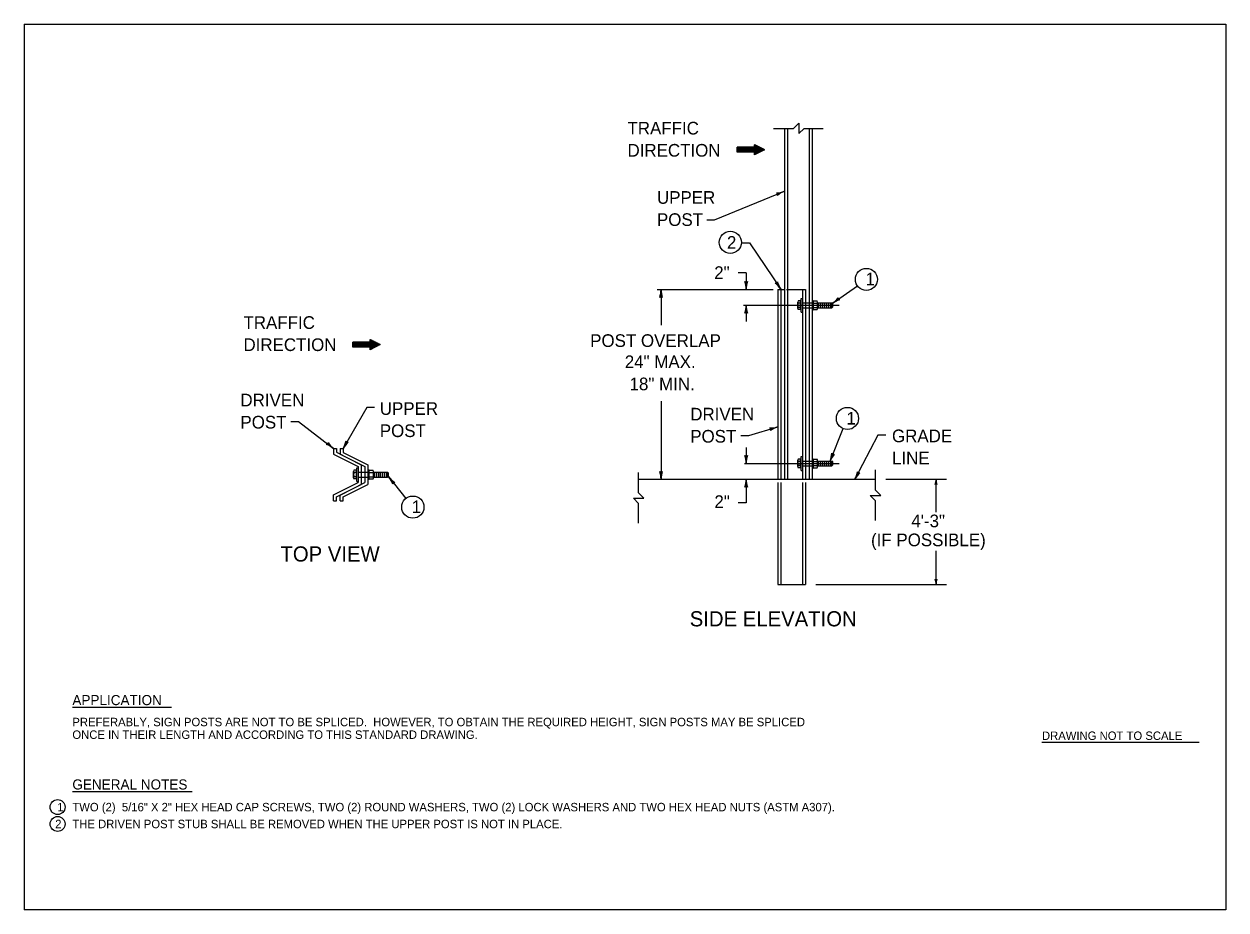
# Model space of a CAD drawing. Extents: x 1007 to 1035.5, y 1000.5 to 1021.5.
import ezdxf

# ---------------------------------------------------------------- set-up
doc = ezdxf.new("R2010")
doc.units = 0
doc.layers.add('Level 1', color=7, linetype='Continuous')
doc.layers.add('Level 10', color=7, linetype='Continuous')

msp = doc.modelspace()

# ---------------------------------------------------------------- linework, layer by layer
at = {"layer": 'Level 1'}
for p, q in [((1025.03, 1019.027), (1025.03, 1010.709)), ((1025.101, 1019.027), (1025.101, 1010.709)), ((1025.616, 1019.027), (1025.616, 1010.709)), ((1025.686, 1019.027), (1025.686, 1010.709)), ((1023.376, 1016.862), (1025.03, 1017.539)), ((1023.189, 1016.862), (1023.376, 1016.862)), ((1024.009, 1016.311), (1024.204, 1016.311)), ((1024.204, 1016.311), (1024.942, 1015.218)), ((1024.122, 1015.601), (1023.934, 1015.601)), ((1024.122, 1015.601), (1024.122, 1015.209)), ((1022.015, 1015.209), (1024.764, 1015.209)), ((1022.104, 1015.209), (1022.104, 1014.365)), ((1023.432, 1015.209), (1024.764, 1015.209)), ((1024.872, 1015.209), (1024.872, 1010.709)), ((1024.872, 1015.209), (1025.03, 1015.209)), ((1024.942, 1015.209), (1024.942, 1010.709)), ((1025.077, 1015.209), (1025.528, 1015.209)), ((1025.458, 1015.209), (1025.458, 1010.709)), ((1025.528, 1015.209), (1025.528, 1010.709)), ((1026.166, 1014.879), (1026.764, 1015.292)), ((1025.349, 1014.758), (1025.349, 1014.91)), ((1025.415, 1014.935), (1025.357, 1014.935)), ((1025.415, 1014.732), (1025.415, 1014.935)), ((1025.427, 1014.921), (1025.415, 1014.921)), ((1025.427, 1014.998), (1025.458, 1014.998)), ((1025.427, 1014.67), (1025.427, 1014.998)), ((1025.458, 1014.892), (1025.686, 1014.892)), ((1025.686, 1014.943), (1025.715, 1014.944)), ((1025.715, 1014.724), (1025.715, 1014.944)), ((1025.716, 1014.935), (1025.81, 1014.935)), ((1025.716, 1014.732), (1025.716, 1014.935)), ((1025.818, 1014.757), (1025.818, 1014.91)), ((1025.818, 1014.892), (1026.154, 1014.892)), ((1025.849, 1014.775), (1025.849, 1014.892)), ((1025.896, 1014.775), (1025.896, 1014.892)), ((1025.942, 1014.775), (1025.942, 1014.892)), ((1025.989, 1014.775), (1025.989, 1014.892)), ((1026.036, 1014.775), (1026.036, 1014.892)), ((1026.083, 1014.775), (1026.083, 1014.892)), ((1026.13, 1014.775), (1026.13, 1014.892)), ((1026.177, 1014.869), (1026.154, 1014.892)), ((1026.154, 1014.775), (1026.154, 1014.892)), ((1024.063, 1014.834), (1026.327, 1014.834)), ((1024.122, 1014.834), (1024.122, 1014.45)), ((1025.415, 1014.884), (1025.349, 1014.884)), ((1025.415, 1014.783), (1025.349, 1014.783)), ((1025.415, 1014.732), (1025.357, 1014.732)), ((1025.427, 1014.746), (1025.415, 1014.746)), ((1025.427, 1014.834), (1025.427, 1014.834)), ((1025.427, 1014.67), (1025.458, 1014.67)), ((1025.458, 1014.775), (1025.686, 1014.775)), ((1025.686, 1014.724), (1025.715, 1014.724)), ((1025.716, 1014.884), (1025.818, 1014.884)), ((1025.716, 1014.783), (1025.818, 1014.783)), ((1025.716, 1014.732), (1025.81, 1014.732)), ((1025.818, 1014.775), (1026.154, 1014.775)), ((1026.177, 1014.798), (1026.154, 1014.775)), ((1026.177, 1014.798), (1026.177, 1014.869)), ((1015.126, 1012.411), (1014.567, 1011.441)), ((1015.314, 1012.411), (1015.126, 1012.411)), ((1022.104, 1012.559), (1022.104, 1010.709)), ((1013.323, 1012.078), (1013.511, 1012.078)), ((1013.511, 1012.078), (1014.339, 1011.442)), ((1024.187, 1011.75), (1024.872, 1011.949)), ((1026.114, 1011.142), (1026.42, 1011.911)), ((1027.246, 1011.756), (1026.703, 1010.709)), ((1027.433, 1011.756), (1027.246, 1011.756)), ((1023.999, 1011.75), (1024.187, 1011.75)), ((1014.339, 1011.442), (1014.409, 1011.442)), ((1014.339, 1011.442), (1014.339, 1011.305)), ((1014.339, 1011.305), (1014.925, 1011.011)), ((1014.409, 1011.442), (1014.409, 1011.348)), ((1014.409, 1011.348), (1014.995, 1011.055)), ((1014.497, 1011.441), (1014.567, 1011.441)), ((1014.497, 1011.441), (1014.497, 1011.304)), ((1014.497, 1011.304), (1015.083, 1011.011)), ((1014.567, 1011.441), (1014.567, 1011.347)), ((1014.567, 1011.347), (1015.153, 1011.054)), ((1024.122, 1011.459), (1024.122, 1011.084)), ((1025.415, 1011.185), (1025.357, 1011.185)), ((1025.415, 1010.982), (1025.415, 1011.185)), ((1025.427, 1011.248), (1025.458, 1011.248)), ((1025.427, 1010.92), (1025.427, 1011.248)), ((1025.686, 1011.193), (1025.715, 1011.194)), ((1025.715, 1010.974), (1025.715, 1011.194)), ((1025.716, 1011.185), (1025.81, 1011.185)), ((1025.716, 1010.982), (1025.716, 1011.185)), ((1014.815, 1010.744), (1014.815, 1010.896)), ((1014.882, 1010.921), (1014.824, 1010.921)), ((1014.882, 1010.718), (1014.882, 1010.921)), ((1014.894, 1010.908), (1014.882, 1010.908)), ((1014.893, 1010.656), (1014.894, 1010.984)), ((1014.894, 1010.984), (1014.925, 1010.984)), ((1014.925, 1011.011), (1014.925, 1010.63)), ((1014.995, 1011.055), (1014.995, 1010.586)), ((1015.083, 1011.011), (1015.083, 1010.629)), ((1015.153, 1011.054), (1015.153, 1010.585)), ((1015.153, 1010.93), (1015.182, 1010.93)), ((1015.182, 1010.71), (1015.182, 1010.93)), ((1015.182, 1010.921), (1015.276, 1010.921)), ((1015.182, 1010.718), (1015.182, 1010.921)), ((1015.285, 1010.743), (1015.285, 1010.896)), ((1024.081, 1011.084), (1026.327, 1011.084)), ((1025.349, 1011.008), (1025.349, 1011.16)), ((1025.415, 1011.134), (1025.349, 1011.134)), ((1025.415, 1011.033), (1025.349, 1011.033)), ((1025.415, 1010.982), (1025.357, 1010.982)), ((1025.427, 1011.171), (1025.415, 1011.171)), ((1025.427, 1010.996), (1025.415, 1010.996)), ((1025.427, 1011.084), (1025.427, 1011.084)), ((1025.427, 1010.92), (1025.458, 1010.92)), ((1025.458, 1011.142), (1025.686, 1011.142)), ((1025.458, 1011.025), (1025.686, 1011.025)), ((1025.686, 1010.974), (1025.715, 1010.974)), ((1025.716, 1011.134), (1025.818, 1011.134)), ((1025.716, 1011.033), (1025.818, 1011.033)), ((1025.716, 1010.982), (1025.81, 1010.982)), ((1025.818, 1011.007), (1025.818, 1011.16)), ((1025.818, 1011.142), (1026.154, 1011.142)), ((1025.818, 1011.025), (1026.154, 1011.025)), ((1025.849, 1011.025), (1025.849, 1011.142)), ((1025.896, 1011.025), (1025.896, 1011.142)), ((1025.942, 1011.025), (1025.942, 1011.142)), ((1025.989, 1011.025), (1025.989, 1011.142)), ((1026.036, 1011.025), (1026.036, 1011.142)), ((1026.083, 1011.025), (1026.083, 1011.142)), ((1026.13, 1011.025), (1026.13, 1011.142)), ((1026.177, 1011.119), (1026.154, 1011.142)), ((1026.154, 1011.025), (1026.154, 1011.142)), ((1026.177, 1011.048), (1026.154, 1011.025)), ((1026.177, 1011.048), (1026.177, 1011.119)), ((1014.339, 1010.337), (1014.925, 1010.63)), ((1014.497, 1010.336), (1015.083, 1010.629)), ((1014.882, 1010.87), (1014.815, 1010.871)), ((1014.882, 1010.769), (1014.815, 1010.769)), ((1014.882, 1010.718), (1014.823, 1010.718)), ((1014.894, 1010.732), (1014.882, 1010.732)), ((1014.893, 1010.656), (1014.925, 1010.656)), ((1014.894, 1010.82), (1014.894, 1010.82)), ((1014.925, 1010.878), (1014.986, 1010.878)), ((1014.925, 1010.82), (1014.925, 1010.82)), ((1014.925, 1010.761), (1014.983, 1010.761)), ((1014.995, 1010.878), (1015.083, 1010.878)), ((1014.995, 1010.761), (1015.083, 1010.761)), ((1015.083, 1010.82), (1015.083, 1010.82)), ((1015.093, 1010.878), (1015.153, 1010.878)), ((1015.095, 1010.761), (1015.153, 1010.761)), ((1015.153, 1010.71), (1015.182, 1010.71)), ((1015.182, 1010.87), (1015.285, 1010.87)), ((1015.182, 1010.769), (1015.284, 1010.769)), ((1015.182, 1010.718), (1015.276, 1010.718)), ((1015.285, 1010.878), (1015.62, 1010.878)), ((1015.285, 1010.761), (1015.62, 1010.761)), ((1015.315, 1010.761), (1015.315, 1010.878)), ((1015.362, 1010.761), (1015.362, 1010.878)), ((1015.409, 1010.761), (1015.409, 1010.878)), ((1015.456, 1010.761), (1015.456, 1010.878)), ((1015.503, 1010.761), (1015.503, 1010.878)), ((1015.55, 1010.761), (1015.55, 1010.878)), ((1015.597, 1010.761), (1015.597, 1010.878)), ((1015.644, 1010.855), (1015.62, 1010.878)), ((1015.62, 1010.761), (1015.62, 1010.878)), ((1015.644, 1010.784), (1015.62, 1010.761)), ((1015.638, 1010.779), (1016.052, 1010.252)), ((1015.644, 1010.784), (1015.644, 1010.855)), ((1021.573, 1010.709), (1027.188, 1010.709)), ((1024.122, 1010.709), (1024.122, 1010.15)), ((1024.872, 1010.632), (1024.872, 1008.218)), ((1024.942, 1010.632), (1024.942, 1008.218)), ((1025.458, 1010.632), (1025.458, 1008.218)), ((1025.528, 1010.632), (1025.528, 1008.218)), ((1027.438, 1010.709), (1028.876, 1010.709)), ((1028.626, 1009.933), (1028.626, 1010.709)), ((1014.339, 1010.199), (1014.339, 1010.337)), ((1014.409, 1010.293), (1014.995, 1010.586)), ((1014.497, 1010.199), (1014.497, 1010.336)), ((1014.567, 1010.292), (1015.153, 1010.586)), ((1014.339, 1010.199), (1014.409, 1010.199)), ((1014.409, 1010.199), (1014.409, 1010.293)), ((1014.497, 1010.199), (1014.567, 1010.199)), ((1014.567, 1010.199), (1014.567, 1010.292)), ((1024.122, 1010.15), (1023.934, 1010.15)), ((1028.626, 1008.218), (1028.626, 1009.011)), ((1024.872, 1008.218), (1025.528, 1008.218)), ((1025.778, 1008.218), (1028.876, 1008.218)), ((1008.146, 1005.305), (1010.493, 1005.305)), ((1031.137, 1004.48), (1034.862, 1004.48)), ((1008.146, 1003.305), (1010.986, 1003.305))]:
    msp.add_line(p, q, dxfattribs=at)
for points in [[(1024.772, 1019.027), (1025.249, 1019.027), (1025.374, 1019.152), (1025.374, 1018.902), (1025.499, 1019.027), (1025.948, 1019.027)], [(1024.327, 1018.638), (1024.321, 1018.638)], [(1024.339, 1018.632), (1024.321, 1018.632)], [(1024.351, 1018.626), (1024.321, 1018.626)], [(1024.362, 1018.62), (1024.321, 1018.62)], [(1024.374, 1018.614), (1024.321, 1018.614)], [(1024.386, 1018.608), (1024.321, 1018.608)], [(1024.398, 1018.602), (1024.321, 1018.602)], [(1024.41, 1018.596), (1024.321, 1018.596)], [(1024.445, 1018.578), (1023.906, 1018.578)], [(1024.457, 1018.572), (1023.906, 1018.572)], [(1024.469, 1018.566), (1023.906, 1018.566)], [(1024.481, 1018.56), (1023.906, 1018.56)], [(1024.492, 1018.554), (1023.906, 1018.554)], [(1024.504, 1018.548), (1023.906, 1018.548)], [(1024.516, 1018.543), (1023.906, 1018.543)], [(1024.528, 1018.537), (1023.906, 1018.537)], [(1024.54, 1018.531), (1023.906, 1018.531)], [(1024.552, 1018.525), (1023.906, 1018.525)], [(1024.554, 1018.519), (1023.906, 1018.519)], [(1024.542, 1018.513), (1023.906, 1018.513)], [(1024.542, 1018.513), (1023.906, 1018.513)], [(1024.53, 1018.507), (1023.906, 1018.507)], [(1024.518, 1018.501), (1023.906, 1018.501)], [(1024.506, 1018.495), (1023.906, 1018.495)], [(1024.494, 1018.489), (1023.906, 1018.489)], [(1024.482, 1018.483), (1023.906, 1018.483)], [(1024.47, 1018.477), (1023.906, 1018.477)], [(1024.458, 1018.471), (1023.906, 1018.471)], [(1024.446, 1018.465), (1023.906, 1018.465)], [(1024.44, 1018.462), (1023.906, 1018.462)], [(1024.421, 1018.59), (1024.321, 1018.59)], [(1024.421, 1018.59), (1024.321, 1018.59)], [(1024.433, 1018.584), (1024.321, 1018.584)], [(1024.428, 1018.456), (1024.321, 1018.456)], [(1024.417, 1018.451), (1024.321, 1018.451)], [(1024.405, 1018.445), (1024.321, 1018.445)], [(1024.393, 1018.439), (1024.321, 1018.439)], [(1024.381, 1018.433), (1024.321, 1018.433)], [(1024.369, 1018.427), (1024.321, 1018.427)], [(1024.357, 1018.421), (1024.321, 1018.421)], [(1024.345, 1018.415), (1024.321, 1018.415)], [(1024.333, 1018.409), (1024.321, 1018.409)], [(1024.321, 1018.403), (1024.321, 1018.403)], [(1015.335, 1013.957), (1014.796, 1013.957)], [(1015.347, 1013.951), (1014.796, 1013.951)], [(1015.359, 1013.945), (1014.796, 1013.945)], [(1015.37, 1013.939), (1014.796, 1013.939)], [(1015.382, 1013.933), (1014.796, 1013.933)], [(1015.394, 1013.927), (1014.796, 1013.927)], [(1015.406, 1013.921), (1014.796, 1013.921)], [(1015.418, 1013.915), (1014.796, 1013.915)], [(1015.43, 1013.909), (1014.796, 1013.909)], [(1015.441, 1013.903), (1014.796, 1013.903)], [(1015.443, 1013.897), (1014.796, 1013.897)], [(1015.431, 1013.891), (1014.796, 1013.891)], [(1015.431, 1013.891), (1014.796, 1013.891)], [(1015.419, 1013.885), (1014.796, 1013.885)], [(1015.408, 1013.88), (1014.796, 1013.88)], [(1015.396, 1013.874), (1014.796, 1013.874)], [(1015.384, 1013.868), (1014.796, 1013.868)], [(1015.372, 1013.862), (1014.796, 1013.862)], [(1015.36, 1013.856), (1014.796, 1013.856)], [(1015.348, 1013.85), (1014.796, 1013.85)], [(1015.336, 1013.844), (1014.796, 1013.844)], [(1015.33, 1013.841), (1014.796, 1013.841)], [(1015.217, 1014.016), (1015.211, 1014.016)], [(1015.229, 1014.01), (1015.211, 1014.01)], [(1015.24, 1014.004), (1015.211, 1014.004)], [(1015.252, 1013.998), (1015.211, 1013.998)], [(1015.264, 1013.992), (1015.211, 1013.992)], [(1015.276, 1013.986), (1015.211, 1013.986)], [(1015.288, 1013.98), (1015.211, 1013.98)], [(1015.299, 1013.974), (1015.211, 1013.974)], [(1015.311, 1013.969), (1015.211, 1013.969)], [(1015.311, 1013.969), (1015.211, 1013.969)], [(1015.323, 1013.963), (1015.211, 1013.963)], [(1015.318, 1013.835), (1015.211, 1013.835)], [(1015.306, 1013.829), (1015.211, 1013.829)], [(1015.295, 1013.823), (1015.211, 1013.823)], [(1015.283, 1013.817), (1015.211, 1013.817)], [(1015.271, 1013.811), (1015.211, 1013.811)], [(1015.259, 1013.805), (1015.211, 1013.805)], [(1015.247, 1013.799), (1015.211, 1013.799)], [(1015.235, 1013.793), (1015.211, 1013.793)], [(1015.223, 1013.788), (1015.211, 1013.788)], [(1015.211, 1013.782), (1015.211, 1013.782)], [(1027.188, 1009.728), (1027.188, 1010.2), (1027.063, 1010.325), (1027.313, 1010.325), (1027.188, 1010.45), (1027.188, 1010.934)], [(1021.573, 1009.665), (1021.573, 1010.137), (1021.448, 1010.262), (1021.698, 1010.262), (1021.573, 1010.387), (1021.573, 1010.871)]]:
    msp.add_lwpolyline(points, dxfattribs=at)
for points in [[(1024.559, 1018.521), (1024.321, 1018.403), (1024.321, 1018.462), (1023.906, 1018.462), (1023.906, 1018.581), (1024.321, 1018.581), (1024.321, 1018.64)], [(1015.448, 1013.9), (1015.211, 1013.781), (1015.211, 1013.841), (1014.796, 1013.841), (1014.796, 1013.96), (1015.211, 1013.96), (1015.211, 1014.019)]]:
    msp.add_lwpolyline(points, close=True, dxfattribs=at)
for centre, radius in [((1023.747, 1016.324), 0.263), ((1026.975, 1015.447), 0.262), ((1026.525, 1012.151), 0.263), ((1016.219, 1010.049), 0.263), ((1007.796, 1002.938), 0.177), ((1007.796, 1002.538), 0.177)]:
    msp.add_circle(centre, radius, dxfattribs=at)
for centre, radius, start, end in [((1024.808, 1018.081), 0.586, 273.5921, 292.2389), ((1024.824, 1017.454), 0.0469, 341.0196, 63.1363), ((1025.252, 1016.996), 0.586, 112.245, 130.9138), ((1025.252, 1016.996), 0.586, 112.2328, 112.245), ((1021.518, 1015.209), 0.586, 341.3472, 359.9939), ((1022.69, 1015.209), 0.586, 180, 198.6688), ((1022.69, 1015.209), 0.586, 179.9878, 180), ((1024.122, 1015.431), 0.0469, 228.7746, 310.8913), ((1023.536, 1015.209), 0.586, 0, 18.6688), ((1024.708, 1015.209), 0.586, 161.3472, 179.9939), ((1023.536, 1015.209), 0.586, 359.9878, 0), ((1024.817, 1015.402), 0.0469, 262.8125, 344.9292), ((1024.456, 1014.889), 0.586, 34.0379, 52.7067), ((1025.428, 1015.546), 0.586, 195.3851, 214.0318), ((1024.456, 1014.889), 0.586, 34.0257, 34.0379), ((1022.104, 1014.986), 0.0469, 48.7746, 130.8913), ((1025.392, 1014.91), 0.0439, 144.6656, 215.3668), ((1025.774, 1014.91), 0.0439, 324.6332, 35.3344), ((1025.833, 1015.361), 0.586, 304.6411, 323.3099), ((1026.499, 1014.397), 0.586, 105.9883, 124.635), ((1026.35, 1015.006), 0.0469, 173.4157, 255.5324), ((1023.536, 1014.834), 0.586, 341.3472, 359.9939), ((1024.122, 1014.611), 0.0469, 48.7746, 130.8913), ((1024.708, 1014.834), 0.586, 180, 198.6688), ((1024.708, 1014.834), 0.586, 179.9878, 180), ((1025.524, 1014.834), 0.176, 163.2161, 196.7851), ((1025.392, 1014.757), 0.0439, 144.6656, 215.3668), ((1025.642, 1014.833), 0.176, 343.2149, 16.7839), ((1025.774, 1014.757), 0.0439, 324.6332, 35.3344), ((1025.833, 1015.361), 0.586, 304.6289, 304.6411), ((1024.708, 1012.511), 0.586, 267.527, 286.1738), ((1024.658, 1011.887), 0.0469, 334.9545, 57.0712), ((1025.035, 1011.386), 0.586, 106.1799, 124.8487), ((1025.035, 1011.386), 0.586, 106.1677, 106.1799), ((1014.162, 1011.578), 0.0469, 281.2462, 3.3628), ((1013.982, 1010.977), 0.586, 52.4716, 71.1403), ((1014.695, 1011.906), 0.586, 213.8187, 232.4654), ((1014.06, 1011.734), 0.586, 330.0329, 348.7016), ((1015.075, 1011.148), 0.586, 131.38, 150.0267), ((1014.679, 1011.634), 0.0469, 198.8075, 280.9242), ((1013.982, 1010.977), 0.586, 52.4593, 52.4716), ((1014.06, 1011.734), 0.586, 330.0206, 330.0329), ((1024.122, 1011.306), 0.0469, 228.7746, 310.8913), ((1023.536, 1011.084), 0.586, 0, 18.6688), ((1024.708, 1011.084), 0.586, 161.3472, 179.9939), ((1025.392, 1011.16), 0.0439, 144.6656, 215.3668), ((1025.774, 1011.16), 0.0439, 324.6332, 35.3344), ((1025.569, 1011.358), 0.586, 338.3479, 357.0167), ((1026.659, 1010.926), 0.586, 139.6951, 158.3418), ((1026.196, 1011.349), 0.0469, 207.1225, 289.2392), ((1014.859, 1010.896), 0.0439, 144.6656, 215.3668), ((1015.241, 1010.896), 0.0439, 324.6332, 35.3344), ((1022.104, 1010.931), 0.0469, 228.7746, 310.8913), ((1021.518, 1010.709), 0.586, 0, 18.6688), ((1022.69, 1010.709), 0.586, 161.3472, 179.9939), ((1023.536, 1011.084), 0.586, 359.9878, 0), ((1025.524, 1011.084), 0.176, 163.2161, 196.7851), ((1025.392, 1011.007), 0.0439, 144.6656, 215.3668), ((1025.642, 1011.083), 0.176, 343.2149, 16.7839), ((1025.774, 1011.007), 0.0439, 324.6332, 35.3344), ((1025.569, 1011.358), 0.586, 338.3357, 338.3479), ((1014.991, 1010.82), 0.176, 163.2161, 196.7851), ((1014.859, 1010.744), 0.0439, 144.6656, 215.3668), ((1015.241, 1010.743), 0.0439, 324.6332, 35.3344), ((1015.109, 1010.82), 0.176, 343.2149, 16.7839), ((1016.112, 1011.124), 0.586, 218.1805, 218.1927), ((1016.112, 1011.124), 0.586, 218.1927, 236.8615), ((1015.191, 1010.399), 0.586, 19.5399, 38.1866), ((1015.789, 1010.586), 0.0469, 86.9673, 169.084), ((1021.518, 1010.709), 0.586, 359.9878, 0), ((1023.536, 1010.709), 0.586, 341.3472, 359.9939), ((1024.708, 1010.709), 0.586, 180, 198.6688), ((1024.708, 1010.709), 0.586, 179.9878, 180), ((1026.183, 1010.978), 0.586, 332.6206, 351.2893), ((1027.224, 1010.439), 0.586, 133.9677, 152.6145), ((1026.183, 1010.978), 0.586, 332.6083, 332.6206), ((1026.806, 1010.906), 0.0469, 201.3952, 283.5119), ((1028.236, 1010.709), 0.391, 341.3472, 359.9939), ((1029.017, 1010.709), 0.391, 180, 198.6688), ((1029.017, 1010.709), 0.391, 179.9878, 180), ((1024.122, 1010.486), 0.0469, 48.7746, 130.8913), ((1028.626, 1010.56), 0.0312, 48.7746, 130.8913), ((1028.626, 1008.367), 0.0312, 228.7746, 310.8913), ((1028.236, 1008.218), 0.391, 0, 18.6688), ((1029.017, 1008.218), 0.391, 161.3472, 179.9939), ((1028.236, 1008.218), 0.391, 359.9878, 0)]:
    msp.add_arc(centre, radius, start, end, dxfattribs=at)
at = {"layer": 'Level 10'}
for p, q in [((1007, 1021.5), (1035.5, 1021.5)), ((1007, 1021.5), (1007, 1000.5)), ((1035.5, 1021.5), (1035.5, 1000.5)), ((1035.5, 1000.5), (1007, 1000.5))]:
    msp.add_line(p, q, dxfattribs=at)

# ---------------------------------------------------------------- texts
at = {"layer": 'Level 1'}
for s, height, p in [('TRAFFIC', 0.3, (1021.309, 1018.882)), ('DIRECTION', 0.3, (1021.309, 1018.357)), ('UPPER', 0.3, (1022.008, 1017.239)), ('POST', 0.3, (1022.008, 1016.714)), ('2', 0.3, (1023.667, 1016.173)), ('2"', 0.3, (1023.366, 1015.458)), ('1', 0.3, (1026.954, 1015.308)), ('TRAFFIC', 0.3, (1012.203, 1014.274)), ('DIRECTION', 0.3, (1012.203, 1013.749)), ('POST OVERLAP', 0.3, (1020.424, 1013.846)), ('24" MAX.', 0.3, (1021.245, 1013.344)), ('18" MIN.', 0.3, (1021.358, 1012.819)), ('DRIVEN', 0.3, (1012.131, 1012.437)), ('UPPER', 0.3, (1015.436, 1012.235)), ('DRIVEN', 0.3, (1022.797, 1012.103)), ('POST', 0.3, (1012.131, 1011.912)), ('1', 0.3, (1026.503, 1012.007)), ('POST', 0.3, (1015.436, 1011.71)), ('POST', 0.3, (1022.797, 1011.578)), ('GRADE', 0.3, (1027.581, 1011.587)), ('LINE', 0.3, (1027.581, 1011.062)), ('2"', 0.3, (1023.37, 1010.029)), ('1', 0.3, (1016.192, 1009.907)), ('4\'-3" ', 0.3, (1028.039, 1009.572)), ('(IF POSSIBLE)', 0.3, (1027.084, 1009.122)), ('TOP VIEW', 0.36, (1013.08, 1008.759)), ('SIDE ELEVATION', 0.36, (1022.785, 1007.222)), ('APPLICATION', 0.24, (1008.146, 1005.355)), ('PREFERABLY, SIGN POSTS ARE NOT TO BE SPLICED.  HOWEVER, TO OBTAIN THE REQUIRED HEIGHT, SIGN POSTS MAY BE SPLICED ', 0.2, (1008.146, 1004.855)), ('ONCE IN THEIR LENGTH AND ACCORDING TO THIS STANDARD DRAWING.', 0.2, (1008.146, 1004.555)), ('DRAWING NOT TO SCALE', 0.2, (1031.137, 1004.53)), ('GENERAL NOTES', 0.24, (1008.146, 1003.355)), ('1', 0.2, (1007.789, 1002.838)), ('TWO (2)  5/16" X 2" HEX HEAD CAP SCREWS, TWO (2) ROUND WASHERS, TWO (2) LOCK WASHERS AND TWO HEX HEAD NUTS (ASTM A307).', 0.2, (1008.146, 1002.838)), ('2', 0.2, (1007.74, 1002.438)), ('THE DRIVEN POST STUB SHALL BE REMOVED WHEN THE UPPER POST IS NOT IN PLACE.', 0.2, (1008.146, 1002.438))]:
    msp.add_text(s, height=height, dxfattribs=at).set_placement(p)

doc.saveas('drawing.dxf')
